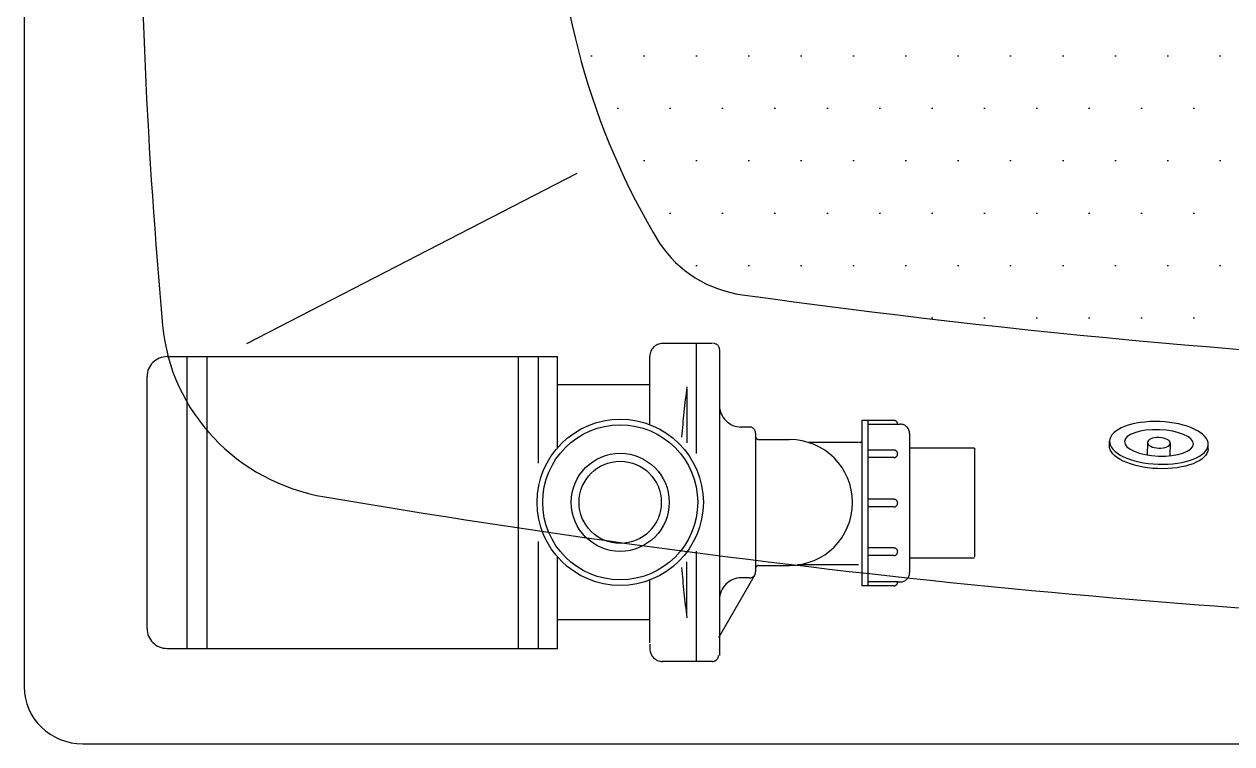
# Model space of a CAD drawing. Header units: millimetres. Extents: x -1273.05 to -1271.22, y 2211.68 to 2212.58.
# Drawn here: x -1273.054 to -1272.477, y 2211.683 to 2212.026 of the extents above; entities that cross this region are included whole.
import ezdxf

# ---------------------------------------------------------------- set-up
doc = ezdxf.new("R2010")
doc.units = ezdxf.units.MM
doc.header["$LTSCALE"] = 10
doc.linetypes.add('HIDDEN', pattern=[0.375, 0.25, -0.125])
for name, color, linetype in [('BOMBA-HJ', 7, 'Continuous'), ('BOMBA-J', 7, 'Continuous'), ('jacuzzi', 1, 'Continuous')]:
    doc.layers.add(name, color=color, linetype=linetype)

msp = doc.modelspace()

# ---------------------------------------------------------------- hatches: boundary and pattern name
at = {"layer": 'jacuzzi'}
h = msp.add_hatch(dxfattribs=at)
h.set_pattern_fill('DOTS', color=256, scale=0.4, style=0)
h.set_pattern_definition([(0, (-1272.095505, 2212.986343), (0.0125, 0.025), [0, -0.025])])
edge = h.paths.add_edge_path()
edge.add_ellipse((-1272.13885, 2210.35978), major_axis=(-2.09376, 0), ratio=0.9706639, start_angle=253.67396, end_angle=286.32604)
edge.add_arc((-1272.71484, 2212.26592), 0.046, 105.87156, 147.73969)
edge.add_ellipse((-1272.47632, 2212.12549), major_axis=(0.11057, 0.33513), ratio=0.910961, start_angle=78.60041, end_angle=142.29151)
edge.add_ellipse((-1272.70323, 2211.95129), major_axis=(0.05612, 0), ratio=0.970664, start_angle=212.55924, end_angle=261.85194)
edge.add_ellipse((-1272.13885, 2215.77747), major_axis=(4.03814, 0), ratio=0.9706639, start_angle=261.85194, end_angle=267.52904)
edge.add_ellipse((-1272.13885, 2215.77747), major_axis=(4.03814, 0), ratio=0.9706639, start_angle=272.47096, end_angle=278.41565)
edge.add_ellipse((-1271.80138, 2212.12549), major_axis=(-0.09714, 0.36881), ratio=0.836593, start_angle=225.78376, end_angle=283.47693)
edge.add_arc((-1271.5544, 2211.94554), 0.046, 278.17215, 335.60945)
edge.add_line((-1272.31331, 2211.86111), (-1272.28626, 2211.88657))
edge.add_line((-1271.96476, 2211.86144), (-1271.99144, 2211.88657))
edge.add_line((-1272.0548, 2211.88234), (-1271.99144, 2211.88657))
edge.add_spline(control_points=[(-1272.09824, 2211.92392), (-1272.09824, 2211.92011), (-1272.0977, 2211.91631), (-1272.09486, 2211.90649), (-1272.09161, 2211.90076), (-1272.08285, 2211.89132), (-1272.07736, 2211.8876), (-1272.06613, 2211.88326), (-1272.06055, 2211.88226), (-1272.05498, 2211.88233)], knot_values=[3.141593, 3.141593, 3.141593, 3.141593, 3.41504, 3.41504, 3.874107, 3.874107, 4.333174, 4.333174, 4.726304, 4.726304, 4.726304, 4.726304], degree=3, periodic=0)
edge.add_arc((-1272.13885, 2211.92805), 0.04062, 0, 180)
edge.add_spline(control_points=[(-1272.22273, 2211.88233), (-1272.21882, 2211.88228), (-1272.21491, 2211.88275), (-1272.20474, 2211.8854), (-1272.19874, 2211.88854), (-1272.18882, 2211.89715), (-1272.1849, 2211.90261), (-1272.18049, 2211.9135), (-1272.17947, 2211.91871), (-1272.17947, 2211.92392)], knot_values=[1.556881, 1.556881, 1.556881, 1.556881, 1.832702, 1.832702, 2.299949, 2.299949, 2.767195, 2.767195, 3.141593, 3.141593, 3.141593, 3.141593], degree=3, periodic=0)
edge.add_line((-1272.2229, 2211.88234), (-1272.28626, 2211.88657))

# ---------------------------------------------------------------- linework, layer by layer
at = {"layer": 'BOMBA-HJ', "color": 1, "linetype": 'HIDDEN'}
for p, q in [((-1272.98564, 2211.72859), (-1272.7993, 2211.72859)), ((-1272.75521, 2211.73055), (-1272.75521, 2211.72839))]:
    msp.add_line(p, q, dxfattribs=at)
for centre, radius in [((-1272.98564, 2211.73812), 0.00954), ((-1272.7492, 2211.72839), 0.00601)]:
    msp.add_arc(centre, radius, 180, 270, dxfattribs=at)
at = {"layer": 'BOMBA-J', "color": 1, "linetype": 'HIDDEN'}
for p, q in [((-1272.73244, 2211.87408), (-1272.7492, 2211.87408)), ((-1272.73244, 2211.87408), (-1272.7492, 2211.87408)), ((-1272.72529, 2211.87408), (-1272.73382, 2211.87408)), ((-1272.73305, 2211.87408), (-1272.73305, 2211.82161)), ((-1272.98564, 2211.86784), (-1272.7993, 2211.86784)), ((-1272.9761, 2211.72859), (-1272.9761, 2211.86784)), ((-1272.96656, 2211.72859), (-1272.96656, 2211.86784)), ((-1272.81787, 2211.72859), (-1272.81787, 2211.86784)), ((-1272.80833, 2211.81696), (-1272.80833, 2211.86784)), ((-1272.7993, 2211.82435), (-1272.7993, 2211.86784)), ((-1272.7993, 2211.8543), (-1272.7993, 2211.86784)), ((-1272.75521, 2211.86592), (-1272.75521, 2211.86808)), ((-1272.75521, 2211.86592), (-1272.75521, 2211.86808)), ((-1272.72196, 2211.87122), (-1272.72196, 2211.72525)), ((-1272.99518, 2211.73812), (-1272.99518, 2211.8583)), ((-1272.75521, 2211.8543), (-1272.7993, 2211.8543)), ((-1272.73752, 2211.8523), (-1272.73752, 2211.82671)), ((-1272.70761, 2211.83422), (-1272.71201, 2211.83422)), ((-1272.65406, 2211.83739), (-1272.65406, 2211.75849)), ((-1272.65109, 2211.83739), (-1272.65109, 2211.75849)), ((-1272.65109, 2211.83559), (-1272.63569, 2211.83559)), ((-1272.70474, 2211.83136), (-1272.70474, 2211.76511)), ((-1272.70329, 2211.82828), (-1272.68851, 2211.82828)), ((-1272.65562, 2211.82683), (-1272.67927, 2211.82683)), ((-1272.65478, 2211.82692), (-1272.65528, 2211.82692)), ((-1272.63119, 2211.83114), (-1272.63119, 2211.76484)), ((-1272.63119, 2211.83109), (-1272.63119, 2211.76479)), ((-1272.60017, 2211.82416), (-1272.63119, 2211.82416)), ((-1272.60017, 2211.82411), (-1272.63119, 2211.82411)), ((-1272.60017, 2211.82416), (-1272.60017, 2211.77595)), ((-1272.60017, 2211.82411), (-1272.60017, 2211.77222)), ((-1272.80833, 2211.72859), (-1272.80833, 2211.77965)), ((-1272.73305, 2211.775), (-1272.73305, 2211.72238)), ((-1272.60017, 2211.77964), (-1272.60017, 2211.77595)), ((-1272.60017, 2211.77595), (-1272.60017, 2211.77226)), ((-1272.7993, 2211.72859), (-1272.7993, 2211.77225)), ((-1272.73752, 2211.7443), (-1272.73752, 2211.76989)), ((-1272.60017, 2211.77172), (-1272.63119, 2211.77172)), ((-1272.7993, 2211.73062), (-1272.7993, 2211.76634)), ((-1272.7993, 2211.72859), (-1272.7993, 2211.76634)), ((-1272.7993, 2211.73062), (-1272.7993, 2211.76634)), ((-1272.70513, 2211.76368), (-1272.72243, 2211.7337)), ((-1272.70329, 2211.76818), (-1272.68851, 2211.76818)), ((-1272.65562, 2211.76842), (-1272.68476, 2211.76842)), ((-1272.70761, 2211.76225), (-1272.71154, 2211.76225)), ((-1272.6369, 2211.76029), (-1272.65109, 2211.76029)), ((-1272.6369, 2211.76034), (-1272.63569, 2211.76034)), ((-1272.6369, 2211.76029), (-1272.63569, 2211.76029)), ((-1272.7993, 2211.74234), (-1272.75521, 2211.74234)), ((-1272.75521, 2211.73055), (-1272.75521, 2211.72839)), ((-1272.72529, 2211.72238), (-1272.74935, 2211.72238))]:
    msp.add_line(p, q, dxfattribs=at)
for points in [[(-1272.75521, 2211.83538), (-1272.75521, 2211.85926), (-1272.75521, 2211.86592)], [(-1272.75521, 2211.8543), (-1272.75521, 2211.85926), (-1272.75521, 2211.86592)], [(-1272.63871, 2211.83739), (-1272.65406, 2211.83739)], [(-1272.63871, 2211.82325), (-1272.65109, 2211.82325)], [(-1272.63871, 2211.81964), (-1272.65109, 2211.81964)], [(-1272.63871, 2211.79974), (-1272.65109, 2211.79974)], [(-1272.63871, 2211.79614), (-1272.65109, 2211.79614)], [(-1272.63871, 2211.77651), (-1272.65109, 2211.77651)], [(-1272.63871, 2211.77291), (-1272.65109, 2211.77291)], [(-1272.75521, 2211.73128), (-1272.75521, 2211.76122)], [(-1272.63871, 2211.75849), (-1272.65406, 2211.75849)]]:
    msp.add_lwpolyline(points, dxfattribs=at)
for radius in [0.03969, 0.037, 0.0234, 0.01963]:
    msp.add_circle((-1272.76936, 2211.7983), radius, dxfattribs=at)
for centre, radius, start, end in [((-1272.7492, 2211.86808), 0.00601, 90, 180), ((-1272.7492, 2211.86808), 0.00601, 90, 180), ((-1272.72482, 2211.87122), 0.00286, 0, 90), ((-1272.98564, 2211.8583), 0.00954, 90, 180), ((-1272.32328, 2211.79785), 0.41794, 172.3703, 175.66362), ((-1272.71154, 2211.84464), 0.01042, 180, 270), ((-1272.70761, 2211.83136), 0.00286, 0, 90), ((-1272.63871, 2211.83559), 0.0018, 0, 90), ((-1272.63569, 2211.83109), 0.0045, 0, 90), ((-1272.70329, 2211.82974), 0.00145, 180, 270), ((-1272.68851, 2211.79823), 0.03005, 270, 90), ((-1272.65478, 2211.82766), 0.000743, 270, 345.14175), ((-1272.63871, 2211.82144), 0.0018, 270, 90), ((-1272.63871, 2211.79794), 0.0018, 270, 90), ((-1272.63871, 2211.77471), 0.0018, 270, 90), ((-1272.32328, 2211.79875), 0.41794, 184.33638, 187.6297), ((-1272.70761, 2211.76511), 0.00286, 270, 0), ((-1272.70329, 2211.76673), 0.00145, 90, 180), ((-1272.63569, 2211.76479), 0.0045, 270, 0), ((-1272.71154, 2211.75183), 0.01042, 90, 180), ((-1272.63871, 2211.76029), 0.0018, 270, 0), ((-1272.7492, 2211.72839), 0.00601, 180, 270), ((-1272.72529, 2211.72525), 0.00286, 270, 0)]:
    msp.add_arc(centre, radius, start, end, dxfattribs=at)
at = {"layer": 'jacuzzi', "color": 3}
for p, q in [((-1273.05385, 2212.55586), (-1273.05385, 2211.71024)), ((-1273.02584, 2211.68305), (-1271.25186, 2211.68305))]:
    msp.add_line(p, q, dxfattribs=at)
at = {"layer": 'jacuzzi'}
for p, q in [((-1272.9476, 2211.8741), (-1272.78987, 2211.95534)), ((-1272.53588, 2211.82541), (-1272.5358, 2211.82753)), ((-1272.51768, 2211.82686), (-1272.5179, 2211.82094)), ((-1272.50681, 2211.82647), (-1272.50703, 2211.82054)), ((-1272.48877, 2211.82368), (-1272.48869, 2211.8258))]:
    msp.add_line(p, q, dxfattribs=at)
for centre, major_axis, ratio, start_param, end_param in [((-1270.09977, 2212.12993), (2.89918, 0), 0.970664, 3.053628, 3.229558), ((-1272.47632, 2212.12549), (0.11057, 0.33513), 0.910961, 1.371836, 2.483455), ((-1272.70323, 2211.95129), (0.05612, 0), 0.970664, 3.709859, 4.570178), ((-1272.13885, 2215.77747), (4.03814, 0), 0.970664, 4.570178, 4.669263), ((-1272.89417, 2211.89071), (-0.09394, 0), 0.970664, 0.087965, 1.397342), ((-1272.13885, 2216.07503), (-4.47039, 0), 0.970664, 1.397342, 1.536676)]:
    msp.add_ellipse(centre, major_axis=major_axis, ratio=ratio, start_param=start_param, end_param=end_param, dxfattribs=at)
at = {"layer": 'jacuzzi', "extrusion": (0, 0, -1)}
for centre, major_axis, ratio, start_param, end_param in [((-1272.51224, 2211.82666), (-0.02355, 0.00086), 0.431953, 3.141593, 9.424778), ((-1272.51224, 2211.82666), (-0.01645, 0.0006), 0.381644, 3.141593, 9.424778), ((-1272.51224, 2211.82666), (-0.00544, 0.0002), 0.461888, 1.570796326835807, 7.853981634015393), ((-1272.51232, 2211.82455), (-0.02355, 0.00086), 0.431953, 3.141593, 6.283185)]:
    msp.add_ellipse(centre, major_axis=major_axis, ratio=ratio, start_param=start_param, end_param=end_param, dxfattribs=at)
at = {"layer": 'jacuzzi', "color": 3}
msp.add_ellipse((-1273.02584, 2211.71024), major_axis=(-0.02801, 0), ratio=0.970664, start_param=0, end_param=1.570796, dxfattribs=at)

doc.saveas('drawing.dxf')
